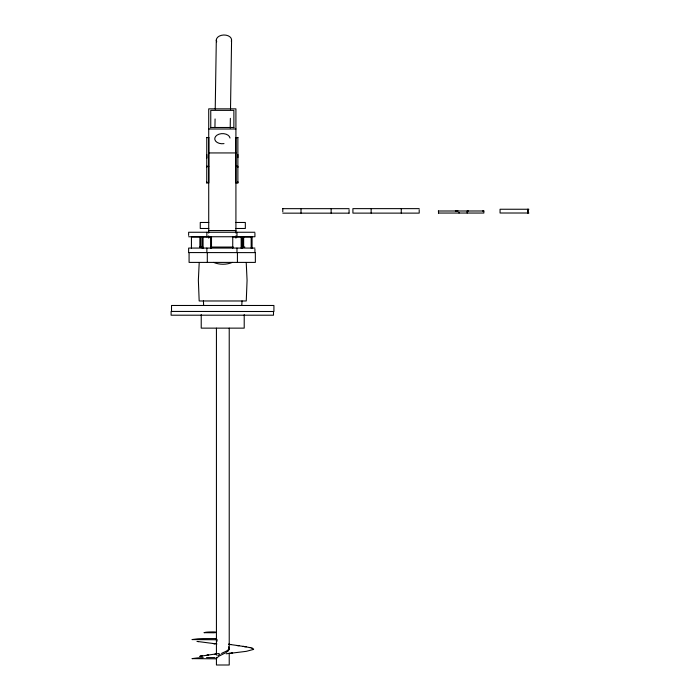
<?xml version="1.0" encoding="UTF-8"?>
<svg xmlns="http://www.w3.org/2000/svg" width="700" height="700" viewBox="0 0 700 700"><rect width="100%" height="100%" fill="white"/><g stroke="black" fill="none" stroke-linecap="round" stroke-linejoin="round"><path stroke-width="1.05" d="M254.922 252.569L254.922 249.156M254.922 233.284L254.922 236.749L188.641 236.749M282.783 211.82L282.783 208.661M419.204 209.72L419.204 213.124L352.922 213.124L352.905 208.635L419.186 208.635M206.763 154.455L206.876 158.069M208.801 137.471L208.801 182.936L206.745 182.936L206.763 181.694M237.869 167.51L237.886 166.268L235.83 166.268M214.935 127.619L215.075 118.947M215.224 109.191L216.309 39.839M230.213 128.074L230.361 118.326M230.501 109.655L231.578 40.303M242.034 300.904L241.78 305.524M199.211 262.579L198.362 280.219L199.176 300.974L246.26 300.974L247.074 280.219L246.225 262.579M216.633 658.289L215.731 658.814L191.992 658.621L197.794 657.895A136.649 131.626 2.6 0 1 203.201 657.641M216.746 658.07L219.004 656.128L224.901 653.153M228.664 650.624L225.759 652.706M253.557 649.416L246.339 651.332L230.632 653.266L232.627 653.048L232.041 653.117M217.875 655.55L220.045 654.211M221.515 653.468C223.781 651.866 230.598 650.641 228.602 646.774M202.58 655.865L200.401 656.224L208.653 655.008L206.623 655.27M199.465 656.372L201.688 656.014M218.146 653.625L219.091 653.476M207.742 655.121L217.219 653.774L214.909 654.115M231.35 653.196L226.056 653.791M235.83 137.655L237.886 137.567M455.367 211.006L458.071 210.989M482.597 211.006L483.849 210.989L483.849 213.045L438.384 213.045M215.232 632.765C217.998 631.601 211.094 631.969 209.86 631.986A48.51 46.734 2.7 0 0 205.931 632.249L203.989 632.669L214.445 632.774M206.535 657.58L214.952 657.615M210.761 127.487L233.879 127.487M208.722 129.001L235.918 129.001M208.722 152.941L235.918 152.941M208.801 166.268L206.745 166.268L206.763 167.51M237.869 137.401L237.886 182.936L235.83 182.936L235.83 137.471M282.8 208.661L349.064 208.661M528.894 209.248L500.062 209.248L500.062 213.01L528.894 213.01M438.305 211.006L483.849 210.989M282.8 213.159L349.064 213.159M208.845 222.469L200.261 222.469L200.261 228.48L208.845 228.489M235.672 222.469L245.332 222.469L245.332 228.48L235.672 228.489M208.722 230.545L235.918 230.545M254.896 232.26L188.641 232.26L188.624 235.419M242.76 236.968L252.07 236.968L252.079 248.264M199.684 247.056L202.921 247.056M211.032 247.056L233.328 247.056M241.623 247.056L244.86 247.056M254.896 248.071L188.641 248.071L188.624 252.569L255.343 252.621L255.36 262.404L189.088 262.404L189.07 252.621M468.423 211.006L467.171 210.989L467.171 213.045M206.745 137.567L208.801 137.655M213.614 643.589L213.036 643.519L215.031 643.738L196.963 641.401M216.93 643.965L214.314 643.668M239.024 645.741L237.002 645.479L245.254 646.695L243.075 646.336M230.746 644.586L228.445 644.245L237.904 645.593M198.441 641.655L197.803 641.55M245.735 646.774L251.388 647.911L253.662 649.084M243.968 646.485L246.199 646.844M250.197 647.614L249.419 647.439M252.368 648.226L251.877 648.06M217.123 639.923L216.694 639.327M228.594 648.086L228.918 648.541M216.624 640.491L216.773 640.798A7.219 3.369 0.5 0 0 217.044 641.261M229.066 648.839L229.171 649.285M216.545 640.273L216.492 639.756L191.992 639.564L197.794 638.837A136.649 131.626 2.6 0 1 203.201 638.593L216.484 638.584L216.597 639.1A7.297 2.109 30.2 0 0 216.597 639.284M203.656 305.524L203.403 300.904M438.48 210.989L438.559 213.045M459.025 212.398L459.043 213.045M237.869 154.455L237.886 157.614M237.869 181.694L237.886 182.936M528.036 209.248L528.036 213.01M527.87 209.248L527.87 213.01M401.257 208.635L401.257 213.124M371.14 208.635L371.14 213.124M349.081 209.685L349.081 213.159M331.135 208.661L331.135 213.159M301.017 208.661L301.017 213.159M273.499 311.439L273.499 315.201L171.106 315.201L171.106 311.439L273.919 311.509L273.919 305.48L171.518 305.48L171.518 311.509M251.178 236.968L251.178 248.264M244.213 314.615L244.213 328.134L201.224 328.134L201.224 314.615M243.652 236.968L243.652 247.231M242.743 236.968L242.743 247.231M242.069 248.264L242.069 236.968L232.741 236.968L232.733 248.264M241.168 236.968L241.168 248.264M237.422 252.621L237.422 262.404M236.976 232.26L236.976 236.749M236.976 248.071L236.976 252.569M235.918 233.118L235.918 108.85L208.722 108.85L208.722 233.118M235.918 235.856L235.918 238.14M233.879 127.811L233.879 110.364L210.761 110.364L210.761 127.811M229.224 328.169L229.224 649.688M229.224 652.969L229.224 665L216.431 665L216.431 657.344M216.431 328.169L216.431 655.156M211.505 248.264L211.505 236.968L202.178 236.968L202.16 248.264M210.595 236.968L210.595 248.264M208.722 235.856L208.722 238.14M207.305 252.621L207.305 262.404M206.763 137.401L206.745 182.936M206.859 232.26L206.859 236.749M206.859 248.071L206.859 252.569M203.07 236.968L203.07 248.264M200.778 247.231L200.778 236.968L191.45 236.968L191.441 248.264M199.876 236.968L199.876 247.231M216.711 41.816A7.656 5.075 -1.3 0 1 223.702 35A7.656 5.075 -1.3 0 1 231.315 41.335M224 143.623A7.656 5.075 -1.3 0 1 214.874 139.676A7.656 5.075 -1.3 0 1 221.296 133.674A7.656 5.075 -1.3 0 1 230.011 138.023M216.746 640.553A8.024 2.319 33.3 0 1 216.65 640.325M216.545 658.332A7.254 2.012 -30.5 0 1 216.641 658.114M232.304 262.395A17.456 11.917 0.6 0 1 213.631 262.395"/></g></svg>
